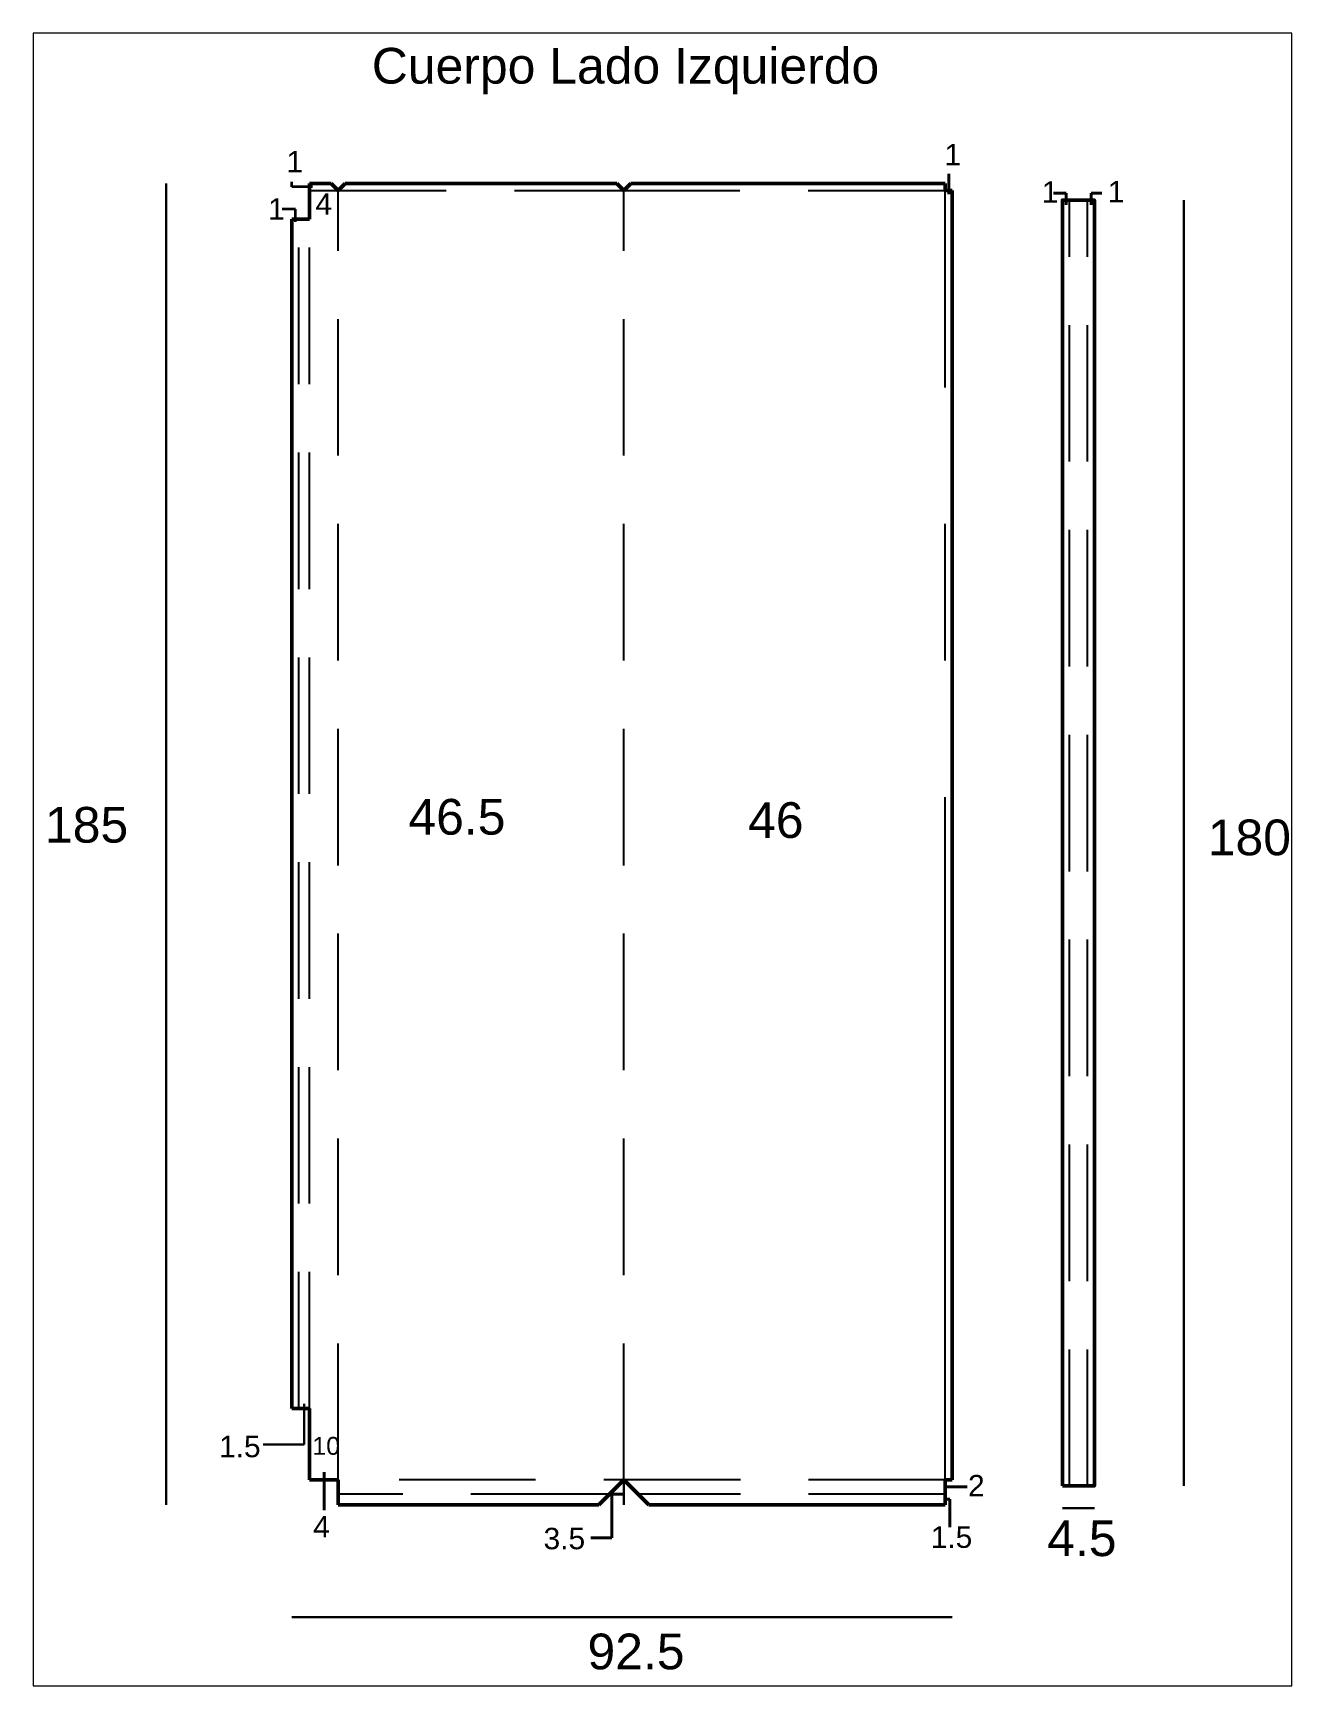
# Paper-space layout 'Layout2' of a CAD drawing. Header units: millimetres. Extents: x 0 to 203, y 0 to 267.
# The model-space entities are those that its viewports show. They can reach past a viewport. Long polylines and large blocks are cut down to what shows.
import ezdxf

# ---------------------------------------------------------------- set-up
doc = ezdxf.new("R2010")
doc.units = ezdxf.units.MM
doc.header["$LTSCALE"] = 0.2
doc.linetypes.add('CENTERX2', pattern=[101.6, 63.5, -12.7, 12.7, -12.7])
doc.linetypes.add('DASHED', pattern=[19.05, 12.7, -6.35])
doc.styles.get("Standard").update_dxf_attribs({"font": 'arial.ttf'})

msp = doc.modelspace()

# ---------------------------------------------------------------- linework, layer by layer
at = {"lineweight": 40}
for p, q in [((-1222.7, 2200.2), (-1222.7, 2229)), ((-1058.2, 2202), (-1075.9, 2202)), ((-1058.2, 2185.6), (-1058.2, 2202)), ((-1023.3, 2185.6), (-1023.3, 2202)), ((-1023.3, 2202), (-1008, 2202)), ((-2097.3, 411.6), (-2097.3, 358.3)), ((-1677.6, 380.5), (-1694.4, 380.5)), ((-1694.4, 380.5), (-1694.4, 319.6)), ((-1196.6, 391), (-1227.5, 391)), ((-1227.5, 373.8), (-1221.2, 373.8)), ((-1221.2, 373.8), (-1221.2, 334.6)), ((-1694.4, 319.6), (-1723.7, 319.6))]:
    msp.add_line(p, q, dxfattribs=at)
at = {"lineweight": 30}
for p, q in [((-2318.3, 2215.5), (-2318.3, 365.5)), ((-893.3, 2192.1), (-893.3, 392.1)), ((-2125.3, 507.2), (-2125.3, 449.9)), ((-2125.3, 449.9), (-2182.7, 449.9)), ((-1677.6, 400.5), (-1677.6, 365.5)), ((-1063.5, 361), (-1018.5, 361)), ((-2142.6, 208.6), (-1217.6, 208.6))]:
    msp.add_line(p, q, dxfattribs=at)
at = {"lineweight": 35}
for p, q in [((-2142.3, 2210.9), (-2142.3, 2217.7)), ((-2113.8, 2210.9), (-2142.3, 2210.9)), ((-2137.4, 2179.4), (-2155.9, 2179.4)), ((-2137.4, 2161.9), (-2137.4, 2179.4))]:
    msp.add_line(p, q, dxfattribs=at)
at = {"lineweight": 50}
for p, q in [((-2117.6, 2205.5), (-2117.6, 2215.5)), ((-2117.6, 2215.5), (-2087.6, 2215.5)), ((-2117.6, 2165.5), (-2117.6, 2205.5)), ((-2087.6, 2215.5), (-2077.6, 2205.5)), ((-2077.6, 2205.5), (-2067.6, 2215.5)), ((-1687.6, 2215.5), (-1677.6, 2205.5)), ((-1677.6, 2205.5), (-1667.6, 2215.5)), ((-1227.6, 2215.5), (-1227.6, 2205.5)), ((-1227.6, 2205.5), (-1217.6, 2205.5)), ((-1217.6, 2205.5), (-1227.6, 2205.5)), ((-2142.6, 2165.5), (-2117.6, 2165.5)), ((-2117.6, 500.5), (-2142.6, 500.5)), ((-2117.6, 400.5), (-2117.6, 500.5)), ((-2077.6, 400.5), (-2117.6, 400.5)), ((-2077.6, 365.5), (-2077.6, 400.5)), ((-1712.6, 365.5), (-1677.6, 400.5)), ((-1677.6, 400.5), (-1642.6, 365.5)), ((-1227.6, 365.5), (-1227.6, 400.5)), ((-1227.6, 400.5), (-1217.6, 400.5))]:
    msp.add_line(p, q, dxfattribs=at)
at = {"linetype": 'DASHED'}
for p, q in [((-2117.6, 2205.5), (-1706.2, 2205.5)), ((-2077.6, 400.5), (-2077.6, 2205.5)), ((-1706.2, 2205.5), (-1227.6, 2205.5)), ((-1053.5, 392.1), (-1053.5, 2192.1)), ((-1028.5, 392.1), (-1028.5, 2192.1)), ((-2132.6, 500.5), (-2132.6, 2165.5)), ((-2117.6, 500.5), (-2117.6, 2165.5)), ((-1227.6, 400.5), (-2077.6, 400.5)), ((-1700.5, 380.5), (-2077.6, 380.5)), ((-1227.6, 380.5), (-1654.8, 380.5))]:
    msp.add_line(p, q, dxfattribs=at)
at = {"linetype": 'DASHED', "lineweight": 25}
msp.add_line((-1677.6, 400.5), (-1677.6, 2205.5), dxfattribs=at)
at = {"linetype": 'CENTERX2'}
msp.add_line((-1227.6, 400.5), (-1227.6, 2205.5), dxfattribs=at)
msp.add_line((-1236.9, 365.5), (-1236.9, 365.5))
at = {"lineweight": 50}
for points in [[(-1687.6, 2215.5), (-2067.6, 2215.5)], [(-1227.6, 2215.5), (-1667.6, 2215.5)], [(-1217.6, 400.5), (-1217.6, 2205.5)], [(-2142.6, 2165.5), (-2142.6, 500.5)], [(-2077.6, 365.5), (-1712.6, 365.5)], [(-1642.6, 365.5), (-1227.6, 365.5)]]:
    msp.add_lwpolyline(points, dxfattribs=at)
msp.add_lwpolyline([(-1063.5, 392.1), (-1018.5, 392.1), (-1018.5, 2192.1), (-1063.5, 2192.1)], close=True, dxfattribs=at)

# ---------------------------------------------------------------- texts
at = {"color": 0, "lineweight": 30, "insert": (-2030.5, 2405.2), "char_height": 50, "attachment_point": 1}
msp.add_mtext_dynamic_manual_height_columns('Cuerpo Lado Izquierdo', width=1177.46, gutter_width=12.5, heights=[0], dxfattribs=at)
at = {"lineweight": 30, "attachment_point": 1}
for s, width, insert, char_height in [('1', 31.858, (-1228.7, 2270.6), 30), ('1', 40.06, (-2150.1, 2260.9), 30), ('4', 38.391, (-2109.5, 2201.7), 30), ('1', 12.451, (-1092.4, 2218.4), 30), ('1', 12.451, (-999.8, 2218.9), 30), ('1', 21.943, (-2175.8, 2194.6), 30), ('185', 208.308, (-2488.2, 1342.6), 50), ('46.5', 202.753, (-1979.3, 1353.8), 50), ('46', 230.046, (-1503.6, 1349.2), 50), ('180', 146.601, (-859.9, 1325), 50), ('1.5', 49.902, (-2244.5, 462.3), 30), ('10', 22.495, (-2113.8, 460.7), 25), ('2', 23.157, (-1195.6, 407.5), 30), ('4', 55.596, (-2112.7, 350), 30), ('3.5', 56.22, (-1790, 333.5), 30), ('1.5', 39.001, (-1247.9, 335.4), 30), ('4.5', 31.489, (-1084.7, 343.9), 50), ('92.5', 454.989, (-1728.5, 185.4), 50)]:
    msp.add_mtext_dynamic_manual_height_columns(s, width=width, gutter_width=12.5, heights=[0], dxfattribs=dict(at, insert=insert, char_height=char_height))

psp = doc.layouts.new('Layout2')

# ---------------------------------------------------------------- viewports
at = {"layer": '0', "view_target_point": (-1855.89, 1195.73)}
psp.add_viewport(center=(101.6, 133.35), size=(203.2, 266.698), view_center_point=(232.44, 73.31), view_height=2313.816, dxfattribs=at)

doc.saveas('drawing.dxf')
